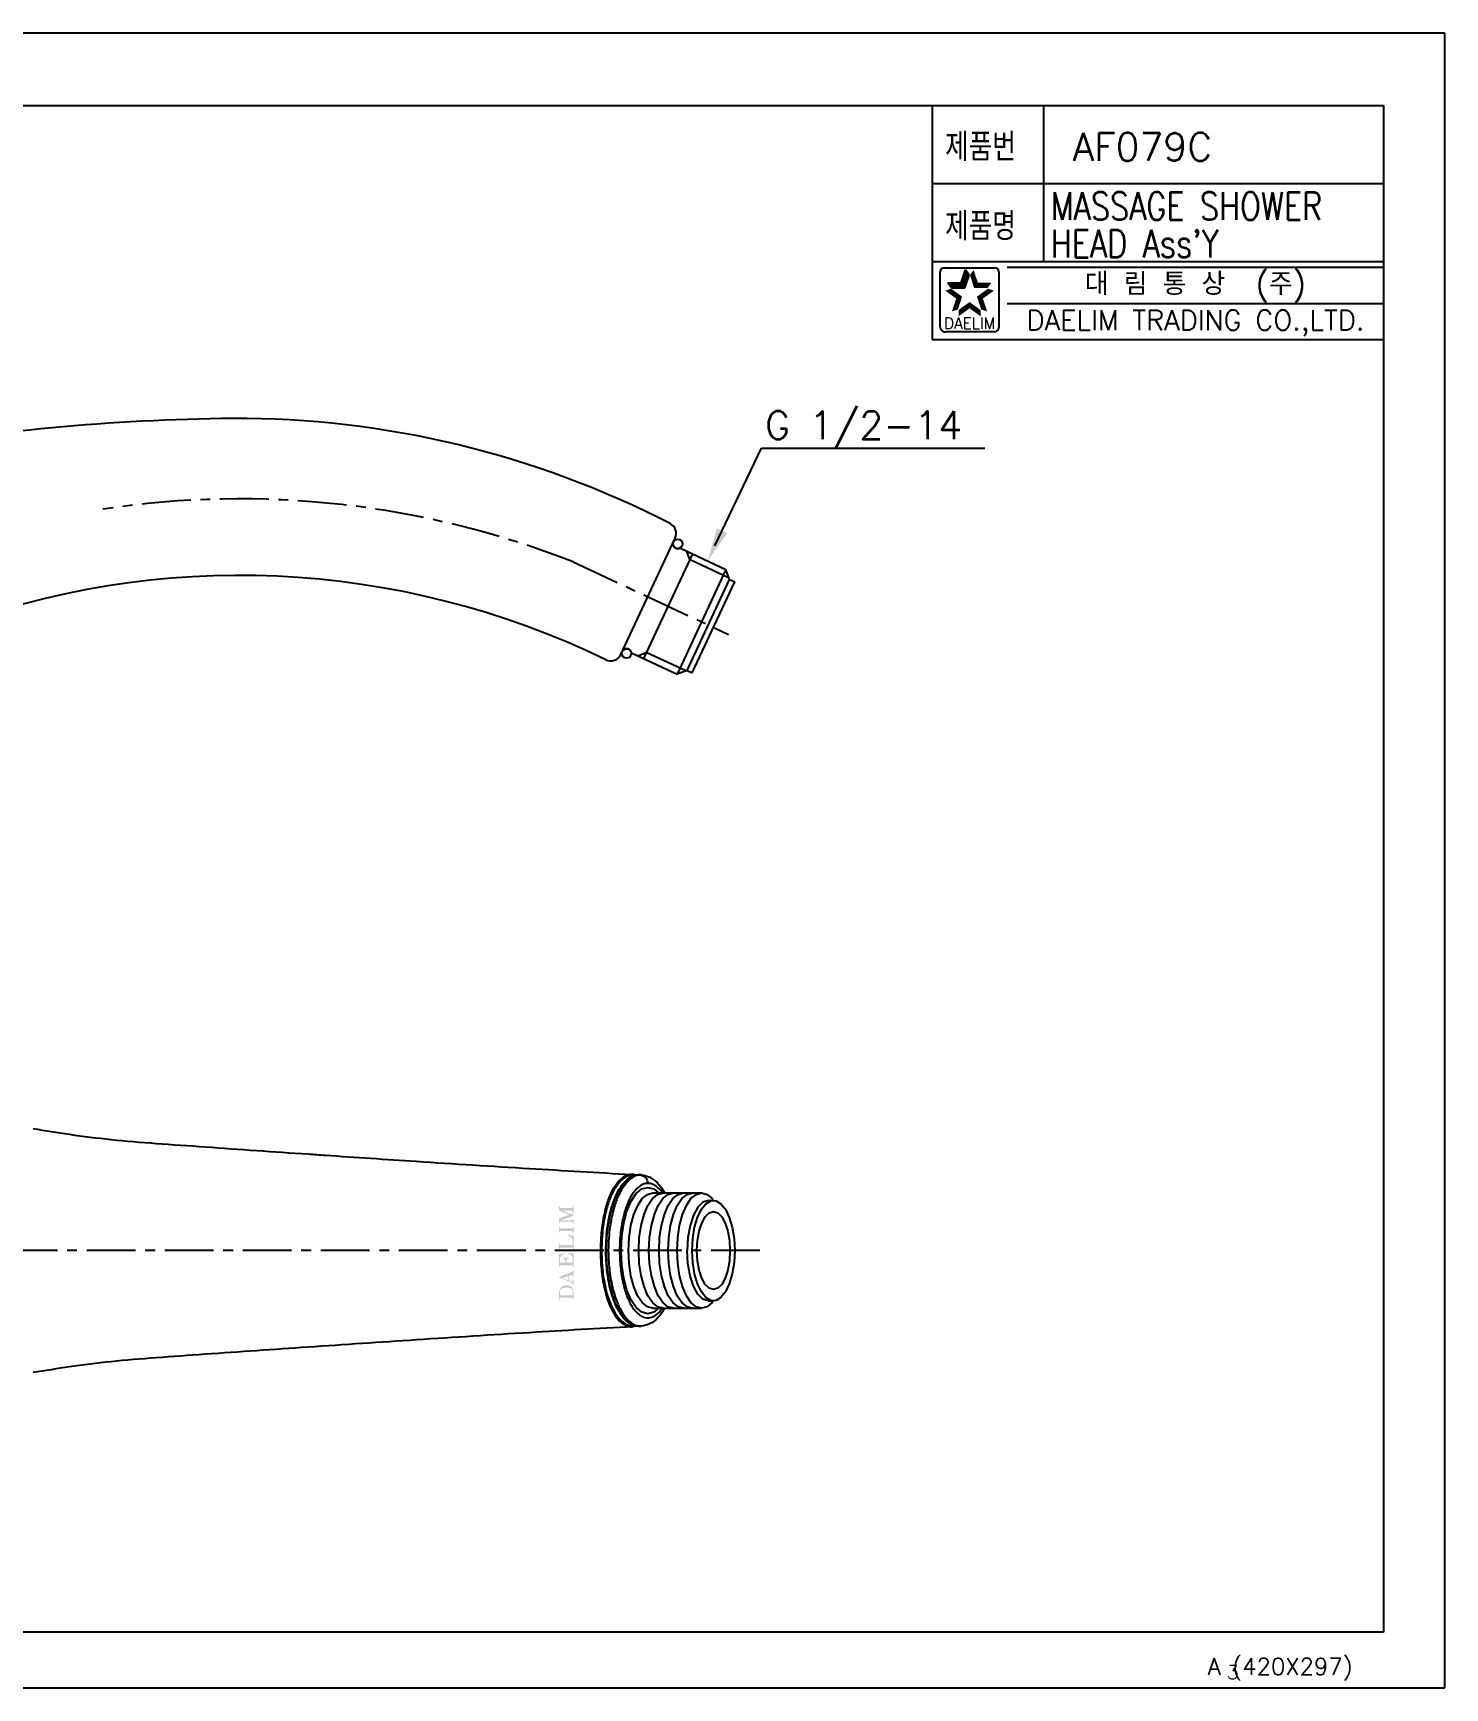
# Model space of a CAD drawing. Extents: x -3146 to -2726, y 1575 to 1872.
# Drawn here: x -2979.6 to -2726.4, y 1575.1 to 1872.1 of the extents above; entities that cross this region are included whole.
import ezdxf
from ezdxf.enums import TextEntityAlignment as Align

# ---------------------------------------------------------------- set-up
doc = ezdxf.new("R2010")
doc.units = 0
doc.header["$LTSCALE"] = 7
doc.header["$MEASUREMENT"] = 0
doc.linetypes.add('CENTER', pattern=[2, 1.25, -0.25, 0.25, -0.25])
doc.layers.get('0').update_dxf_attribs({"color": 2, "linetype": 'CONTINUOUS'})
for name, color, linetype in [('CL', 1, 'CENTER'), ('D', 2, 'CONTINUOUS'), ('DIM', 2, 'CONTINUOUS'), ('DWG', 7, 'CONTINUOUS')]:
    doc.layers.add(name, color=color, linetype=linetype)
doc.styles.add('GHS', font='romans', dxfattribs={"bigfont": 'ghs'})
doc.styles.add('ROMANS', font='romans')

# ---------------------------------------------------------------- blocks, each defined once
blk = doc.blocks.new('BORDER')
for p, q in [((1, 1), (0, 1)), ((1, 0), (1, 1)), ((0, 0), (1, 0))]:
    blk.add_line(p, q)

msp = doc.modelspace()

# ---------------------------------------------------------------- hatches: boundary and pattern name
at = {"layer": 'DIM', "linetype": 'ByBlock'}
h = msp.add_hatch(color=2, dxfattribs=at)
h.paths.add_polyline_path([(-2882.7, 1661.53), (-2882.83, 1661.53), (-2882.83, 1661.4), (-2882.86, 1661.28), (-2882.94, 1661.21), (-2883.07, 1661.18), (-2884.94, 1661.18), (-2885.05, 1661.21), (-2885.13, 1661.28), (-2885.17, 1661.4), (-2885.17, 1661.53), (-2885.3, 1661.53), (-2885.3, 1660.83), (-2885.27, 1660.76), (-2885.23, 1660.7), (-2885.17, 1660.66), (-2884.62, 1660.47), (-2884.07, 1660.26), (-2883.52, 1660.05), (-2883.52, 1659.99), (-2885.17, 1659.41), (-2885.24, 1659.36), (-2885.28, 1659.29), (-2885.3, 1659.22), (-2885.3, 1658.43), (-2885.17, 1658.43), (-2885.17, 1658.53), (-2885.15, 1658.64), (-2885.08, 1658.74), (-2884.94, 1658.78), (-2883.16, 1658.78), (-2882.99, 1658.73), (-2882.88, 1658.61), (-2882.83, 1658.42), (-2882.7, 1658.42), (-2882.7, 1659.26), (-2882.83, 1659.26), (-2882.87, 1659.12), (-2882.98, 1659.01), (-2883.14, 1658.97), (-2883.45, 1658.97), (-2885.03, 1658.97), (-2882.74, 1659.78), (-2882.74, 1659.98), (-2884.63, 1660.71), (-2883.07, 1660.7), (-2882.93, 1660.66), (-2882.85, 1660.56), (-2882.83, 1660.43), (-2882.83, 1660.27), (-2882.7, 1660.27)])
h.paths.add_polyline_path([(-2882.7, 1657.79), (-2882.83, 1657.79), (-2882.83, 1657.67), (-2882.86, 1657.59), (-2882.92, 1657.54), (-2883, 1657.53), (-2885.03, 1657.53), (-2885.1, 1657.55), (-2885.15, 1657.6), (-2885.17, 1657.67), (-2885.17, 1657.79), (-2885.3, 1657.79), (-2885.3, 1656.76), (-2885.17, 1656.76), (-2885.17, 1656.9), (-2885.14, 1656.99), (-2885.08, 1657.03), (-2885.01, 1657.05), (-2883.04, 1657.05), (-2882.96, 1657.04), (-2882.87, 1657), (-2882.83, 1656.9), (-2882.83, 1656.76), (-2882.7, 1656.76)])
h.paths.add_polyline_path([(-2882.7, 1656.19), (-2882.71, 1656.24), (-2882.74, 1656.28), (-2882.79, 1656.29), (-2883.73, 1656.34), (-2883.73, 1656.23), (-2883.33, 1656.08), (-2883, 1655.75), (-2882.85, 1655.34), (-2882.85, 1654.74), (-2882.89, 1654.61), (-2882.98, 1654.56), (-2883.09, 1654.56), (-2884.96, 1654.56), (-2885.05, 1654.58), (-2885.13, 1654.64), (-2885.17, 1654.75), (-2885.17, 1654.87), (-2885.3, 1654.87), (-2885.3, 1653.78), (-2885.17, 1653.78), (-2885.17, 1653.9), (-2885.14, 1654), (-2885.07, 1654.07), (-2884.94, 1654.1), (-2883.04, 1654.1), (-2882.94, 1654.08), (-2882.87, 1654.01), (-2882.83, 1653.92), (-2882.83, 1653.78), (-2882.7, 1653.78)])
h.paths.add_polyline_path([(-2882.7, 1651.4), (-2882.7, 1652.22), (-2882.7, 1653.05), (-2882.71, 1653.08), (-2882.75, 1653.12), (-2882.8, 1653.13), (-2883.68, 1653.18), (-2883.68, 1653.04), (-2883.25, 1652.87), (-2882.96, 1652.51), (-2882.85, 1652.17), (-2882.85, 1651.99), (-2882.85, 1651.75), (-2882.85, 1651.6), (-2882.87, 1651.51), (-2882.93, 1651.44), (-2883.01, 1651.4), (-2883.06, 1651.39), (-2883.12, 1651.39), (-2883.19, 1651.39), (-2883.88, 1651.39), (-2883.92, 1651.4), (-2883.96, 1651.44), (-2883.97, 1651.49), (-2883.97, 1651.63), (-2883.9, 1651.9), (-2883.72, 1652.09), (-2883.44, 1652.17), (-2883.44, 1652.29), (-2884.6, 1652.29), (-2884.6, 1652.18), (-2884.33, 1652.08), (-2884.17, 1651.87), (-2884.12, 1651.63), (-2884.12, 1651.5), (-2884.14, 1651.45), (-2884.18, 1651.4), (-2884.23, 1651.39), (-2885.01, 1651.39), (-2885.09, 1651.41), (-2885.13, 1651.46), (-2885.15, 1651.55), (-2885.15, 1651.98), (-2885.06, 1652.41), (-2884.79, 1652.75), (-2884.37, 1652.96), (-2884.37, 1653.06), (-2885.23, 1653.01), (-2885.27, 1653), (-2885.29, 1652.97), (-2885.3, 1652.93), (-2885.3, 1650.57), (-2885.17, 1650.57), (-2885.17, 1650.77), (-2885.14, 1650.84), (-2885.08, 1650.9), (-2885, 1650.92), (-2883.05, 1650.93), (-2882.9, 1650.87), (-2882.84, 1650.74), (-2882.83, 1650.57), (-2882.7, 1650.57)])
h.paths.add_polyline_path([(-2882.7, 1650.01), (-2882.83, 1650.01), (-2882.86, 1649.84), (-2882.94, 1649.75), (-2883.09, 1649.69), (-2885.3, 1648.84), (-2885.3, 1648.74), (-2884.97, 1648.61), (-2884.61, 1648.47), (-2884.23, 1648.32), (-2883.84, 1648.17), (-2883.48, 1648.03), (-2883.14, 1647.89), (-2883.03, 1647.84), (-2882.96, 1647.77), (-2882.89, 1647.67), (-2882.86, 1647.6), (-2882.84, 1647.51), (-2882.83, 1647.43), (-2882.7, 1647.43), (-2882.7, 1648.36), (-2882.83, 1648.36), (-2882.86, 1648.19), (-2882.95, 1648.07), (-2883.11, 1648.06), (-2883.49, 1648.2), (-2883.49, 1649.04), (-2883.01, 1649.22), (-2882.92, 1649.23), (-2882.85, 1649.18), (-2882.82, 1649.11), (-2882.82, 1648.89), (-2882.7, 1648.89)])
h.paths.add_polyline_path([(-2883.62, 1649.01), (-2883.62, 1648.24), (-2884.62, 1648.62)], flags=16)
h.paths.add_polyline_path([(-2883.23, 1647.15), (-2883.39, 1647.24), (-2883.57, 1647.31), (-2883.77, 1647.34), (-2883.98, 1647.35), (-2884.2, 1647.33), (-2884.41, 1647.29), (-2884.59, 1647.21), (-2884.76, 1647.11), (-2884.9, 1646.99), (-2885.02, 1646.85), (-2885.1, 1646.73), (-2885.16, 1646.6), (-2885.22, 1646.46), (-2885.26, 1646.3), (-2885.28, 1646.15), (-2885.29, 1645.99), (-2885.29, 1644.74), (-2885.16, 1644.74), (-2885.16, 1644.92), (-2885.14, 1645.02), (-2885.06, 1645.07), (-2884.96, 1645.09), (-2883.01, 1645.09), (-2882.93, 1645.06), (-2882.86, 1644.99), (-2882.83, 1644.9), (-2882.83, 1644.74), (-2882.7, 1644.74), (-2882.7, 1645.92), (-2882.7, 1646.11), (-2882.72, 1646.31), (-2882.75, 1646.49), (-2882.81, 1646.65), (-2882.88, 1646.78), (-2882.97, 1646.91), (-2883.09, 1647.04)])
h.paths.add_polyline_path([(-2883.71, 1646.89), (-2883.4, 1646.85), (-2883.15, 1646.76), (-2883.06, 1646.68), (-2882.97, 1646.59), (-2882.91, 1646.48), (-2882.86, 1646.33), (-2882.84, 1646.16), (-2882.83, 1645.99), (-2882.83, 1645.86), (-2882.83, 1645.74), (-2882.83, 1645.65), (-2882.87, 1645.6), (-2882.91, 1645.57), (-2883, 1645.55), (-2884.98, 1645.55), (-2885.05, 1645.57), (-2885.11, 1645.62), (-2885.14, 1645.71), (-2885.14, 1645.78), (-2885.14, 1645.84), (-2885.14, 1645.9), (-2885.14, 1646.07), (-2885.12, 1646.26), (-2885.08, 1646.42), (-2885.02, 1646.53), (-2884.94, 1646.63), (-2884.85, 1646.71), (-2884.59, 1646.83), (-2884.26, 1646.89), (-2883.98, 1646.9)], flags=16)

# ---------------------------------------------------------------- linework, layer by layer
at = {"color": 4}
for p, q in [((-3115.38, 1859.07), (-2737.38, 1859.07)), ((-2737.38, 1859.07), (-2737.38, 1585.07)), ((-2737.38, 1585.07), (-3115.38, 1585.07))]:
    msp.add_line(p, q, dxfattribs=at)
at = {"color": 7}
for p, q in [((-2818.38, 1859.07), (-2818.38, 1817.07)), ((-2798.38, 1859.07), (-2798.38, 1831.07)), ((-2818.38, 1845.07), (-2737.38, 1845.07)), ((-2818.38, 1831.07), (-2737.38, 1831.07)), ((-2818.38, 1817.07), (-2737.38, 1817.07))]:
    msp.add_line(p, q, dxfattribs=at)
at = {"color": 2, "linetype": 'Continuous'}
for p, q in [((-2816.15, 1829.96), (-2807.15, 1829.96)), ((-2804.88, 1830.07), (-2737.38, 1830.07)), ((-2816.9, 1819.21), (-2816.9, 1829.21)), ((-2806.4, 1829.21), (-2806.4, 1819.21)), ((-2804.88, 1823.57), (-2737.38, 1823.57)), ((-2807.15, 1818.46), (-2815.9, 1818.46))]:
    msp.add_line(p, q, dxfattribs=at)
at = {"color": 2}
for p, q in [((-2813.14, 1827.26), (-2812.39, 1829.56)), ((-2811.73, 1828.65), (-2812.39, 1829.56)), ((-2814.9, 1826.34), (-2815.57, 1827.26)), ((-2815.57, 1827.26), (-2813.14, 1827.26)), ((-2812.48, 1826.34), (-2811.73, 1828.65)), ((-2814.9, 1826.34), (-2812.48, 1826.34)), ((-2862.41, 1779.09), (-2861.87, 1777.57)), ((-2854.8, 1774.27), (-2861.87, 1777.57)), ((-2871.16, 1760.33), (-2869.64, 1760.89)), ((-2862.57, 1757.6), (-2869.64, 1760.89))]:
    msp.add_line(p, q, dxfattribs=at)
at = {"color": 7, "linetype": 'Continuous'}
for p, q in [((-2979.65, 1675.46), (-2979.65, 1675.46)), ((-2957.6, 1672.8), (-2957.6, 1672.8)), ((-2930.33, 1670.9), (-2930.33, 1670.9)), ((-2872.12, 1667.22), (-2872.14, 1667.22)), ((-2870.9, 1667.15), (-2871.1, 1667.15)), ((-2870.71, 1667.13), (-2871.08, 1667.15)), ((-2870.55, 1667.13), (-2870.71, 1667.13)), ((-2870.54, 1667.13), (-2870.55, 1667.13)), ((-2868.47, 1663.91), (-2859.73, 1663.91)), ((-2868.31, 1664.63), (-2867.45, 1663.91)), ((-2858.5, 1662.56), (-2857.6, 1662.56)), ((-2857.69, 1662.72), (-2857.58, 1662.58)), ((-2857.6, 1662.56), (-2857.14, 1662.5)), ((-2876.41, 1659.01), (-2876.41, 1659.01)), ((-2876.41, 1648.13), (-2876.41, 1648.15)), ((-2868.47, 1643.21), (-2859.73, 1643.21)), ((-2858.5, 1644.56), (-2857.6, 1644.56)), ((-2857.69, 1644.41), (-2857.58, 1644.54)), ((-2857.14, 1644.63), (-2857.6, 1644.56)), ((-2856.25, 1645.15), (-2857.14, 1644.63)), ((-2872.14, 1639.91), (-2872.12, 1639.91)), ((-2870.54, 1640), (-2870.91, 1639.97)), ((-2957.6, 1634.32), (-2957.6, 1634.32)), ((-2930.33, 1636.23), (-2930.33, 1636.23)), ((-2979.65, 1631.66), (-2979.64, 1631.66))]:
    msp.add_line(p, q, dxfattribs=at)
for points in [[(-2874.18, 1653.56), (-2874.05, 1656.1), (-2873.7, 1658.51), (-2873.12, 1660.66), (-2872.36, 1662.45), (-2871.46, 1663.79), (-2870.45, 1664.63), (-2869.38, 1664.91), (-2868.31, 1664.63)], [(-2872.85, 1653.56), (-2872.74, 1655.89), (-2872.41, 1658.08), (-2871.89, 1660.04), (-2871.19, 1661.67), (-2870.37, 1662.89), (-2869.45, 1663.65), (-2868.48, 1663.91)], [(-2864.1, 1653.56), (-2863.99, 1655.86), (-2863.67, 1658.05), (-2863.15, 1660.01), (-2862.45, 1661.65), (-2861.63, 1662.89), (-2860.7, 1663.65), (-2859.73, 1663.91)], [(-2859.73, 1663.91), (-2858.75, 1663.65), (-2857.83, 1662.89), (-2857.69, 1662.72)], [(-2858.5, 1662.56), (-2859.49, 1662.25), (-2860.41, 1661.36), (-2861.19, 1659.93), (-2861.8, 1658.06), (-2862.18, 1655.89), (-2862.31, 1653.56)], [(-2861.4, 1653.56), (-2861.29, 1655.72), (-2860.97, 1657.74), (-2860.44, 1659.53), (-2859.76, 1660.97), (-2858.95, 1661.98), (-2858.06, 1662.5), (-2857.6, 1662.56)], [(-2860.56, 1653.56), (-2860.46, 1655.37), (-2860.16, 1657.06), (-2859.69, 1658.51), (-2859.08, 1659.62), (-2858.36, 1660.32), (-2857.6, 1660.56)], [(-2857.6, 1660.56), (-2856.83, 1660.32), (-2856.12, 1659.62), (-2855.51, 1658.51), (-2855.04, 1657.06), (-2854.74, 1655.37), (-2854.64, 1653.56)], [(-2857.14, 1662.5), (-2856.25, 1661.98), (-2855.44, 1660.97), (-2854.75, 1659.53), (-2854.23, 1657.74), (-2853.9, 1655.72), (-2853.79, 1653.56)], [(-2867.45, 1643.21), (-2868.31, 1642.5), (-2869.38, 1642.21), (-2870.45, 1642.5), (-2871.46, 1643.33), (-2872.37, 1644.68), (-2873.12, 1646.47), (-2873.7, 1648.62), (-2874.06, 1651.02), (-2874.18, 1653.56)], [(-2868.47, 1643.21), (-2869.45, 1643.47), (-2870.37, 1644.23), (-2871.2, 1645.46), (-2871.89, 1647.09), (-2872.41, 1649.05), (-2872.74, 1651.24), (-2872.85, 1653.56)], [(-2859.73, 1643.21), (-2860.7, 1643.47), (-2861.63, 1644.24), (-2862.45, 1645.47), (-2863.15, 1647.11), (-2863.67, 1649.07), (-2863.99, 1651.26), (-2864.1, 1653.56)], [(-2858.5, 1644.56), (-2859.49, 1644.87), (-2860.41, 1645.77), (-2861.19, 1647.2), (-2861.8, 1649.06), (-2862.18, 1651.23), (-2862.31, 1653.56)], [(-2857.6, 1644.56), (-2858.06, 1644.63), (-2858.95, 1645.15), (-2859.76, 1646.15), (-2860.44, 1647.59), (-2860.97, 1649.38), (-2861.29, 1651.41), (-2861.4, 1653.56)], [(-2857.6, 1646.56), (-2858.36, 1646.8), (-2859.08, 1647.5), (-2859.69, 1648.61), (-2860.16, 1650.06), (-2860.46, 1651.75), (-2860.56, 1653.56)], [(-2854.64, 1653.56), (-2854.74, 1651.75), (-2855.04, 1650.06), (-2855.51, 1648.61), (-2856.12, 1647.5), (-2856.83, 1646.8), (-2857.6, 1646.56)], [(-2853.79, 1653.56), (-2853.9, 1651.41), (-2854.23, 1649.38), (-2854.75, 1647.59), (-2855.44, 1646.15), (-2856.25, 1645.15)], [(-2857.69, 1644.41), (-2857.83, 1644.24), (-2858.75, 1643.47), (-2859.73, 1643.21)]]:
    msp.add_lwpolyline(points, dxfattribs=at)
at = {"color": 2, "linetype": 'Continuous'}
for points in [[(-2871, 1653.56), (-2870.9, 1655.86), (-2870.57, 1658.05), (-2870.05, 1660.01), (-2869.36, 1661.65), (-2868.53, 1662.89), (-2867.6, 1663.65), (-2866.63, 1663.91)], [(-2869.16, 1653.56), (-2869.05, 1655.86), (-2868.72, 1658.05), (-2868.2, 1660.01), (-2867.51, 1661.65), (-2866.68, 1662.89), (-2865.76, 1663.65), (-2864.78, 1663.91)], [(-2867.36, 1653.56), (-2867.25, 1655.86), (-2866.92, 1658.05), (-2866.4, 1660.01), (-2865.71, 1661.65), (-2864.88, 1662.89), (-2863.95, 1663.65), (-2862.98, 1663.91)], [(-2865.73, 1653.56), (-2865.62, 1655.86), (-2865.3, 1658.05), (-2864.77, 1660.01), (-2864.08, 1661.65), (-2863.25, 1662.89), (-2862.33, 1663.65), (-2861.35, 1663.91)], [(-2866.63, 1643.21), (-2867.6, 1643.47), (-2868.53, 1644.24), (-2869.36, 1645.47), (-2870.05, 1647.11), (-2870.57, 1649.07), (-2870.9, 1651.26), (-2871, 1653.56)], [(-2864.78, 1643.21), (-2865.76, 1643.47), (-2866.68, 1644.24), (-2867.51, 1645.47), (-2868.2, 1647.11), (-2868.72, 1649.07), (-2869.05, 1651.26), (-2869.16, 1653.56)], [(-2862.98, 1643.21), (-2863.95, 1643.47), (-2864.88, 1644.24), (-2865.71, 1645.47), (-2866.4, 1647.11), (-2866.92, 1649.07), (-2867.25, 1651.26), (-2867.36, 1653.56)], [(-2861.35, 1643.21), (-2862.33, 1643.47), (-2863.25, 1644.24), (-2864.08, 1645.47), (-2864.77, 1647.11), (-2865.3, 1649.07), (-2865.62, 1651.26), (-2865.73, 1653.56)]]:
    msp.add_lwpolyline(points, dxfattribs=at)
for centre, radius, start, end in [((-2816.15, 1829.21), 0.75, 90, 180), ((-2807.15, 1829.21), 0.75, 0, 90), ((-2816.03, 1819.33), 0.884, 188.1301, 278.1301), ((-2807.15, 1819.21), 0.75, 270, 0)]:
    msp.add_arc(centre, radius, start, end, dxfattribs=at)
at = {"color": 7, "linetype": 'Continuous'}
for points in [[(-2979.65, 1675.46), (-2973.14, 1674.44), (-2965.66, 1673.51), (-2957.6, 1672.8)], [(-2957.6, 1672.8), (-2948.76, 1672.18), (-2939.54, 1671.53), (-2930.33, 1670.9)], [(-2930.33, 1670.9), (-2927.19, 1670.68)], [(-2927.19, 1670.68), (-2910.91, 1669.59), (-2890.59, 1668.3), (-2872.35, 1667.23)], [(-2872.65, 1667.19), (-2872.82, 1667.15), (-2873.01, 1667.1), (-2873.21, 1667.03), (-2873.43, 1666.93), (-2873.67, 1666.8), (-2873.93, 1666.63), (-2874.21, 1666.41), (-2874.5, 1666.12), (-2874.82, 1665.77), (-2875.15, 1665.33), (-2875.5, 1664.8), (-2875.86, 1664.13), (-2876.24, 1663.32), (-2876.61, 1662.32), (-2876.97, 1661.13), (-2877.3, 1659.69), (-2877.58, 1658), (-2877.75, 1656.37), (-2877.84, 1654.89), (-2877.86, 1653.56)], [(-2872.47, 1667.03), (-2872.65, 1667), (-2872.83, 1666.95), (-2873.03, 1666.88), (-2873.25, 1666.78), (-2873.49, 1666.65), (-2873.74, 1666.48), (-2874.02, 1666.26), (-2874.31, 1665.98), (-2874.62, 1665.64), (-2874.95, 1665.21), (-2875.3, 1664.68), (-2875.66, 1664.03), (-2876.03, 1663.22), (-2876.4, 1662.24), (-2876.76, 1661.06), (-2877.1, 1659.64), (-2877.38, 1657.97), (-2877.56, 1656.35), (-2877.64, 1654.88), (-2877.67, 1653.56)], [(-2876.41, 1659.01), (-2875.94, 1661.03), (-2875.2, 1663.14), (-2874.3, 1664.87), (-2873.26, 1666.15), (-2872.14, 1666.92)], [(-2876.41, 1659.01), (-2876.25, 1659.79), (-2875.87, 1661.25), (-2875.47, 1662.46), (-2875.06, 1663.45), (-2874.67, 1664.23), (-2874.3, 1664.85), (-2873.95, 1665.34), (-2873.63, 1665.74), (-2873.31, 1666.06), (-2873.02, 1666.31), (-2872.75, 1666.51)], [(-2876.3, 1658.99), (-2876.13, 1659.84), (-2875.74, 1661.32), (-2875.34, 1662.54), (-2874.93, 1663.54), (-2874.53, 1664.33), (-2874.15, 1664.96), (-2873.8, 1665.46), (-2873.47, 1665.86), (-2873.16, 1666.19), (-2872.95, 1666.37)], [(-2871.71, 1666.91), (-2872.02, 1666.75), (-2872.37, 1666.52), (-2872.76, 1666.2), (-2873.19, 1665.75), (-2873.63, 1665.18), (-2874.07, 1664.51), (-2874.47, 1663.74), (-2874.85, 1662.89), (-2875.2, 1661.92), (-2875.55, 1660.78), (-2875.88, 1659.39)], [(-2872.95, 1666.37), (-2872.94, 1666.38)], [(-2872.94, 1666.38), (-2872.86, 1666.44), (-2872.59, 1666.64), (-2872.34, 1666.79), (-2872.26, 1666.84)], [(-2872.49, 1667.21), (-2872.65, 1667.19)], [(-2872.35, 1667.22), (-2872.49, 1667.21)], [(-2872.32, 1667.05), (-2872.47, 1667.03)], [(-2872.35, 1667.23), (-2872.17, 1667.22)], [(-2872.35, 1667.22), (-2872.27, 1667.2), (-2872.21, 1667.14)], [(-2872.18, 1667.22), (-2872.35, 1667.22)], [(-2872.18, 1667.06), (-2872.32, 1667.05)], [(-2872.26, 1666.84), (-2872.11, 1666.91), (-2872.04, 1666.94)], [(-2872.21, 1667.14), (-2872.18, 1667.06)], [(-2872.14, 1667.22), (-2872.18, 1667.22)], [(-2872.15, 1667.06), (-2872.18, 1667.06)], [(-2872.17, 1667.22), (-2872.12, 1667.22)], [(-2872.13, 1667.06), (-2872.15, 1667.06)], [(-2872.14, 1667.22), (-2871.46, 1667.09)], [(-2872.14, 1666.92), (-2872.08, 1666.94)], [(-2871.7, 1667.03), (-2872.13, 1667.06)], [(-2871.86, 1667.19), (-2872.12, 1667.22)], [(-2872.08, 1666.94), (-2871.1, 1667.15)], [(-2872.04, 1666.94), (-2871.9, 1667)], [(-2871.9, 1667), (-2871.71, 1667.06), (-2871.53, 1667.1), (-2871.37, 1667.13), (-2871.22, 1667.15), (-2871.1, 1667.15)], [(-2871.43, 1667.08), (-2871.86, 1667.19)], [(-2871.17, 1667.08), (-2871.43, 1667.01), (-2871.71, 1666.91)], [(-2870.71, 1667.13), (-2870.94, 1667.12), (-2871.17, 1667.08)], [(-2871.1, 1667.15), (-2871.08, 1667.15)], [(-2870.9, 1667.15), (-2870.71, 1667.14)], [(-2870.71, 1667.14), (-2870.54, 1667.13)], [(-2870.71, 1667.13), (-2870.54, 1667.11)], [(-2870.55, 1667.13), (-2869.71, 1666.99), (-2868.39, 1666.34), (-2867.13, 1665.11), (-2866.36, 1663.93)], [(-2870.54, 1667.11), (-2870.21, 1667)], [(-2870.51, 1667.1), (-2870, 1666.93)], [(-2870.21, 1667), (-2869.79, 1666.67), (-2869.51, 1666.19), (-2869.41, 1665.63)], [(-2869.41, 1665.63), (-2869.61, 1665.62), (-2869.82, 1665.59), (-2870.05, 1665.53), (-2870.3, 1665.43), (-2870.58, 1665.29), (-2870.89, 1665.09), (-2871.23, 1664.8), (-2871.61, 1664.4), (-2872, 1663.9), (-2872.38, 1663.3), (-2872.73, 1662.62), (-2873.06, 1661.86), (-2873.37, 1661.01), (-2873.67, 1659.99), (-2873.95, 1658.75), (-2874.19, 1657.28), (-2874.37, 1655.56), (-2874.44, 1653.56)], [(-2866.76, 1663.91), (-2866.77, 1663.94), (-2867.3, 1664.59), (-2867.8, 1665.04), (-2868.26, 1665.34), (-2868.69, 1665.52), (-2869.07, 1665.61), (-2869.41, 1665.63)], [(-2876.9, 1653.56), (-2876.81, 1655.94), (-2876.57, 1658.04), (-2876.41, 1659.01)], [(-2876.79, 1653.56), (-2876.7, 1655.96), (-2876.46, 1658.07), (-2876.3, 1658.99)], [(-2875.97, 1658.94), (-2876.17, 1657.73), (-2876.37, 1655.8), (-2876.46, 1653.56)], [(-2875.88, 1659.39), (-2875.97, 1658.94)], [(-2877.86, 1653.56), (-2877.84, 1652.17), (-2877.74, 1650.65), (-2877.56, 1648.99), (-2877.26, 1647.21), (-2876.79, 1645.35), (-2876.1, 1643.5), (-2875.17, 1641.82), (-2874.14, 1640.66), (-2873.17, 1640.08), (-2872.28, 1639.9), (-2872.14, 1639.91)], [(-2877.67, 1653.56), (-2877.64, 1652.18), (-2877.55, 1650.67), (-2877.36, 1649.02), (-2877.05, 1647.26), (-2876.58, 1645.43), (-2875.9, 1643.6), (-2874.97, 1641.95), (-2873.95, 1640.81), (-2872.99, 1640.23), (-2872.11, 1640.06)], [(-2876.41, 1648.15), (-2876.61, 1649.33), (-2876.78, 1650.87), (-2876.87, 1652.28), (-2876.9, 1653.56)], [(-2876.31, 1648.17), (-2876.49, 1649.3), (-2876.67, 1650.85), (-2876.76, 1652.27), (-2876.79, 1653.56)], [(-2876.46, 1653.56), (-2876.39, 1651.53), (-2876.22, 1649.78), (-2875.98, 1648.25)], [(-2874.44, 1653.56), (-2874.38, 1651.76), (-2874.24, 1650.19), (-2874.03, 1648.83), (-2873.76, 1647.52), (-2873.43, 1646.3), (-2873.05, 1645.23), (-2872.63, 1644.3), (-2872.18, 1643.49), (-2871.62, 1642.73), (-2870.94, 1642.07), (-2870.14, 1641.62), (-2869.2, 1641.5), (-2868.14, 1641.85), (-2867.09, 1642.78), (-2866.77, 1643.19)], [(-2875.81, 1645.65), (-2876.38, 1647.98), (-2876.41, 1648.15)], [(-2875.81, 1645.65), (-2875.9, 1645.96), (-2876.32, 1647.68), (-2876.41, 1648.13)], [(-2876.2, 1647.64), (-2876.31, 1648.17)], [(-2872.58, 1640.48), (-2873.35, 1641.13), (-2874.33, 1642.45), (-2875.16, 1644.14), (-2875.77, 1645.9), (-2876.2, 1647.64)], [(-2875.98, 1648.25), (-2875.66, 1646.78), (-2875.27, 1645.4), (-2874.83, 1644.2), (-2874.36, 1643.16), (-2873.84, 1642.24), (-2873.2, 1641.39), (-2872.43, 1640.65), (-2871.53, 1640.14)], [(-2875.6, 1645.01), (-2875.73, 1645.42), (-2875.81, 1645.65)], [(-2875.59, 1645.01), (-2875.81, 1645.65)], [(-2875.09, 1643.73), (-2875.6, 1645.01)], [(-2875.09, 1643.74), (-2875.3, 1644.22), (-2875.59, 1645.01)], [(-2874.67, 1642.9), (-2875.09, 1643.74)], [(-2874.68, 1642.89), (-2874.87, 1643.25), (-2875.09, 1643.73)], [(-2874.23, 1642.15), (-2874.68, 1642.89)], [(-2874.22, 1642.15), (-2874.48, 1642.56), (-2874.67, 1642.9)], [(-2866.35, 1643.21), (-2867.49, 1641.59), (-2868.93, 1640.45), (-2870.55, 1639.99)], [(-2872.12, 1639.91), (-2890.61, 1638.83), (-2910.87, 1637.53), (-2930.33, 1636.23)], [(-2873.61, 1641.34), (-2873.82, 1641.58), (-2874.23, 1642.15)], [(-2873.6, 1641.35), (-2874.22, 1642.15)], [(-2873.29, 1641), (-2873.61, 1641.34)], [(-2873.27, 1641.02), (-2873.51, 1641.26), (-2873.6, 1641.35)], [(-2872.63, 1640.47), (-2873.29, 1641)], [(-2872.04, 1640.17), (-2872.63, 1640.47)], [(-2870.91, 1639.97), (-2871.54, 1640.02), (-2872.4, 1640.37), (-2872.58, 1640.48)], [(-2871.5, 1640.02), (-2871.68, 1639.97), (-2872.14, 1639.91)], [(-2872.11, 1640.06), (-2871.69, 1640.09)], [(-2870.91, 1639.98), (-2871.33, 1639.99), (-2872.04, 1640.17)], [(-2871.53, 1640.14), (-2870.89, 1640)], [(-2870.89, 1640), (-2870.54, 1639.99)], [(-2957.6, 1634.32), (-2965.67, 1633.61), (-2973.17, 1632.68), (-2979.64, 1631.66)], [(-2930.33, 1636.23), (-2939.53, 1635.59), (-2948.79, 1634.95), (-2957.6, 1634.32)]]:
    msp.add_spline(points, degree=3, dxfattribs=at)
at = {"color": 2}
for points in [[(-2813.14, 1827.26), (-2812.48, 1826.34), (-2812.39, 1829.56), (-2811.73, 1828.65)], [(-2810.92, 1829.56), (-2811.58, 1828.65), (-2810.17, 1827.26), (-2810.83, 1826.34)], [(-2815.57, 1827.26), (-2814.9, 1826.34), (-2813.14, 1827.26), (-2812.48, 1826.34)], [(-2810.17, 1827.26), (-2810.83, 1826.34), (-2807.74, 1827.26), (-2808.41, 1826.34)], [(-2814.06, 1824.43), (-2812.99, 1824.78), (-2816.02, 1825.85), (-2814.95, 1826.2)], [(-2814.81, 1822.12), (-2813.74, 1822.47), (-2814.06, 1824.43), (-2812.99, 1824.78)], [(-2811.65, 1822.68), (-2811.65, 1823.81), (-2813.62, 1821.25), (-2813.62, 1822.38)], [(-2809.69, 1821.25), (-2809.69, 1822.38), (-2811.65, 1822.68), (-2811.65, 1823.81)], [(-2807.28, 1825.85), (-2808.36, 1826.2), (-2809.25, 1824.43), (-2810.32, 1824.78)], [(-2809.25, 1824.43), (-2810.32, 1824.78), (-2808.5, 1822.12), (-2809.57, 1822.47)]]:
    msp.add_solid(points, dxfattribs=at)
at = {"layer": 'CL'}
for p, q in [((-2882.79, 1777.18), (-2854.88, 1764.16)), ((-2849.28, 1653.56), (-3087.98, 1653.56))]:
    msp.add_line(p, q, dxfattribs=at)
msp.add_arc((-2942.59, 1624.73), 163.75, 68.5812, 98.6254, dxfattribs=at)
at = {"layer": 'D'}
for p, q in [((-2857.34, 1780.04), (-2848.99, 1797.58)), ((-2848.99, 1797.58), (-2808.9, 1797.58))]:
    msp.add_line(p, q, dxfattribs=at)
msp.add_solid([(-2855.15, 1782.32), (-2858.63, 1777.33), (-2856.96, 1783.18)], dxfattribs=at)
at = {"layer": 'DIM', "color": 7, "linetype": 'ByBlock'}
msp.add_line((-2874.22, 1760.54), (-2864.48, 1781.42), dxfattribs=at)
for centre in [(-2864.02, 1780.39), (-2873.19, 1760.73)]:
    msp.add_circle(centre, 0.853, dxfattribs=at)
for centre, radius, start, end in [((-2939.2, 1402.95), 400, 90.6692, 99.959), ((-2943.23, 1632.92), 170, 62.7437, 90.2158), ((-2866.29, 1782.27), 2, 335, 62.7437), ((-2864.02, 1780.39), 0.85, 155, 287.2054), ((-2863.62, 1779.1), 0.5, 65, 107.2054), ((-2942.59, 1624.73), 150, 64.0297, 110.831), ((-2873.19, 1760.73), 0.85, 22.7946, 155), ((-2876.03, 1761.39), 2, 244.0297, 335), ((-2871.95, 1761.25), 0.5, 202.7946, 245)]:
    msp.add_arc(centre, radius, start, end, dxfattribs=at)
at = {"layer": 'DWG', "color": 7}
for p, q in [((-2863.41, 1779.56), (-2855.35, 1775.8)), ((-2861.38, 1778.61), (-2870.13, 1759.85)), ((-2855.35, 1775.8), (-2864.1, 1757.04)), ((-2862.31, 1757.69), (-2854.7, 1774.01)), ((-2861.4, 1757.27), (-2853.79, 1773.58)), ((-2854.7, 1774.01), (-2855.35, 1775.8)), ((-2854.7, 1774.01), (-2853.79, 1773.58)), ((-2872.16, 1760.8), (-2864.1, 1757.04)), ((-2862.31, 1757.69), (-2864.1, 1757.04)), ((-2862.31, 1757.69), (-2861.4, 1757.27))]:
    msp.add_line(p, q, dxfattribs=at)

# ---------------------------------------------------------------- block references
at = {"xscale": 420, "yscale": 297, "zscale": 420}
msp.add_blockref('BORDER', (-3146.38, 1575.07), dxfattribs=at)

# ---------------------------------------------------------------- texts
at = {"color": 7, "style": 'GHS'}
msp.add_text('AF079C', height=5, dxfattribs=at).set_placement((-2780.64, 1851.65), align=Align.MIDDLE)
at = {"style": 'GHS', "width": 0.8}
for s, p in [('MASSAGE SHOWER', (-2797.09, 1838.53)), ("HEAD Ass'Y", (-2797.09, 1831.79))]:
    msp.add_text(s, height=5, dxfattribs=at).set_placement(p)
at = {"color": 7, "linetype": 'Continuous'}
for s, height, style, p in [('대 림 통 상  (주)', 4, 'GHS', (-2771.12, 1826.77)), ('DAELIM TRADING CO.,LTD.', 3.6, 'ROMANS', (-2771.12, 1820))]:
    msp.add_text(s, height=height, dxfattribs=dict(at, style=style)).set_placement(p, align=Align.MIDDLE)
at = {"color": 2, "linetype": 'Continuous', "style": 'ROMANS'}
msp.add_text('DAELIM', height=2, dxfattribs=at).set_placement((-2811.65, 1819.01), align=Align.CENTER)
at = {"layer": 'D', "style": 'GHS'}
msp.add_text('G 1/2-14', height=5, dxfattribs=at).set_placement((-2848.35, 1799.19))
at = {"layer": 'D', "color": 7, "style": 'GHS'}
for s, height, p in [('A (420X297)', 3, (-2768.91, 1577.42)), ('3', 2.5, (-2765.5, 1576.67))]:
    msp.add_text(s, height=height, dxfattribs=at).set_placement(p)
at = {"layer": 'DIM', "style": 'GHS', "width": 0.8}
for s, p in [('제품번', (-2816.04, 1849.13)), ('제품명', (-2816.04, 1834.89))]:
    msp.add_text(s, height=5, dxfattribs=at).set_placement(p)

doc.saveas('drawing.dxf')
